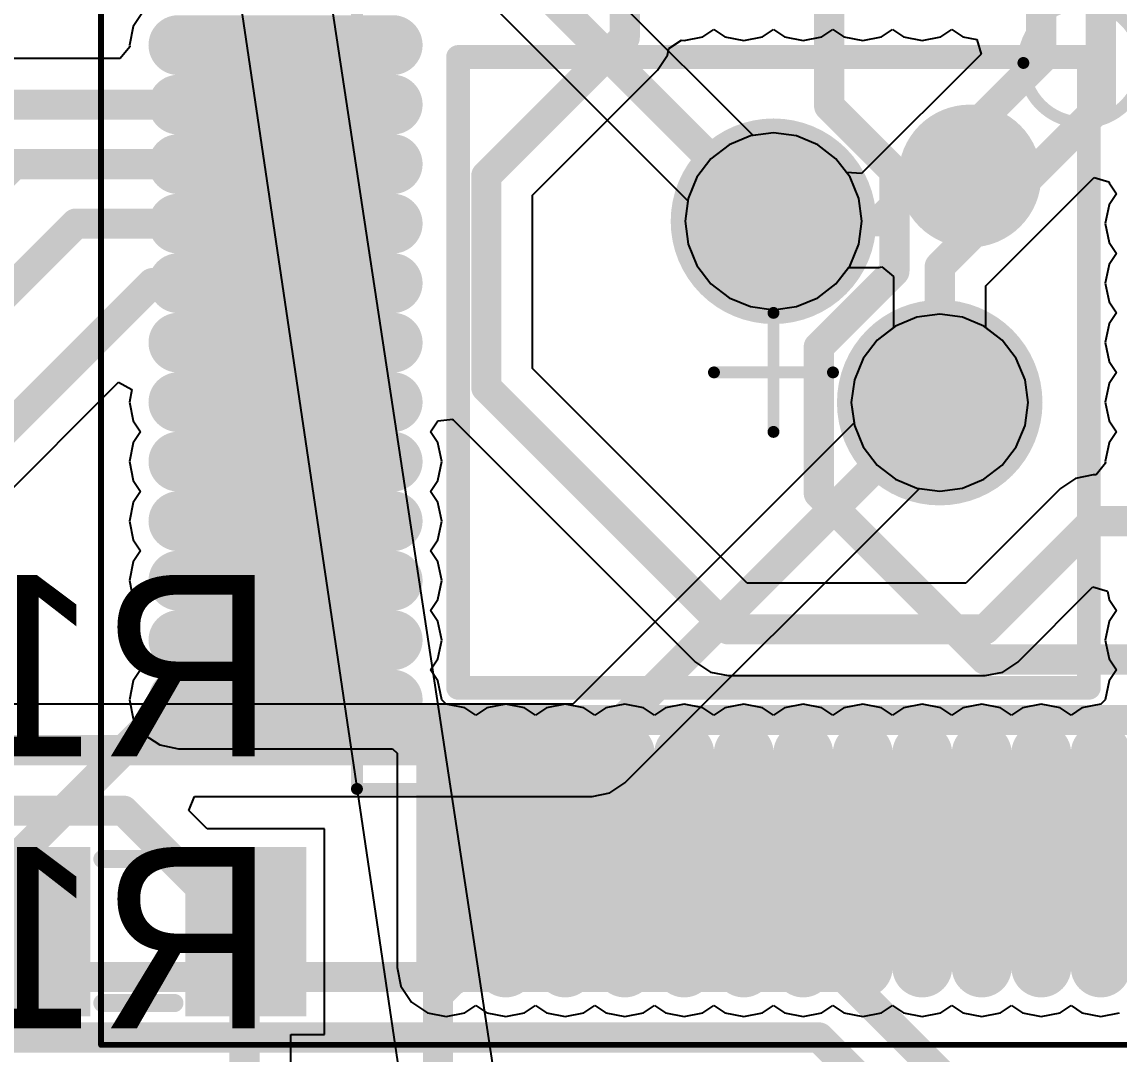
# Model space of a CAD drawing. Header units: millimetres. Extents: x 50.7 to 141.9, y 26.7 to 123.6.
# Drawn here: x 117.51 to 126.73, y 96.25 to 104.93 of the extents above; entities that cross this region are included whole.
import ezdxf

# ---------------------------------------------------------------- set-up
doc = ezdxf.new("R2010")
doc.units = ezdxf.units.MM
for name, color, linetype in [('BottomLayer', 5, 'Continuous'), ('BottomOverlay', 54, 'Continuous'), ('BottomPaste', 16, 'Continuous'), ('BottomSolder', 6, 'Continuous'), ('InternalPlane1', 76, 'Continuous'), ('InternalPlane3', 216, 'Continuous'), ('Mechanical13', 56, 'Continuous'), ('Mechanical15', 56, 'Continuous'), ('MidLayer1', 16, 'Continuous'), ('MidLayer2', 76, 'Continuous'), ('MidLayer3', 90, 'Continuous'), ('MidLayer4', 156, 'Continuous'), ('MultiLayer', 9, 'Continuous'), ('TopLayer', 1, 'Continuous'), ('TopOverlay', 2, 'Continuous'), ('TopPaste', 8, 'Continuous'), ('TopSolder', 216, 'Continuous')]:
    doc.layers.add(name, color=color, linetype=linetype)

msp = doc.modelspace()

# ---------------------------------------------------------------- linework, layer by layer
at = {"layer": 'BottomLayer'}
for p, q in [((123.6539, 103.9714), (121.9407, 105.6847)), ((121.5051, 105.0215), (123.1046, 103.4221)), ((123.825, 103.994), (123.6539, 103.9714)), ((124.0173, 103.9686), (123.825, 103.994)), ((124.1965, 103.8944), (124.0173, 103.9686)), ((124.3503, 103.7763), (124.1965, 103.8944)), ((124.4684, 103.6225), (124.3503, 103.7763)), ((124.5426, 103.4433), (124.4684, 103.6225)), ((124.568, 103.251), (124.5426, 103.4433)), ((123.1046, 103.4221), (123.082, 103.251)), ((123.082, 103.251), (123.1074, 103.0587)), ((124.5426, 103.0587), (124.568, 103.251)), ((123.1074, 103.0587), (123.1816, 102.8795)), ((124.4684, 102.8795), (124.5426, 103.0587)), ((123.1816, 102.8795), (123.2997, 102.7257)), ((124.3503, 102.7257), (124.4684, 102.8795)), ((123.2997, 102.7257), (123.4535, 102.6076)), ((124.1965, 102.6076), (124.3503, 102.7257)), ((123.4535, 102.6076), (123.6327, 102.5334)), ((124.0173, 102.5334), (124.1965, 102.6076)), ((123.6327, 102.5334), (123.825, 102.508)), ((123.825, 102.508), (124.0173, 102.5334)), ((125.0297, 102.4446), (124.8505, 102.3704)), ((125.222, 102.47), (125.0297, 102.4446)), ((125.4143, 102.4446), (125.222, 102.47)), ((125.5935, 102.3704), (125.4143, 102.4446)), ((124.8505, 102.3704), (124.6967, 102.2523)), ((125.7473, 102.2523), (125.5935, 102.3704)), ((124.6967, 102.2523), (124.5786, 102.0985)), ((125.8654, 102.0985), (125.7473, 102.2523)), ((124.5786, 102.0985), (124.5044, 101.9193)), ((125.9396, 101.9193), (125.8654, 102.0985)), ((124.5044, 101.9193), (124.479, 101.727)), ((125.965, 101.727), (125.9396, 101.9193)), ((124.479, 101.727), (124.5016, 101.5559)), ((125.9396, 101.5347), (125.965, 101.727)), ((124.5016, 101.5559), (122.1401, 99.1945)), ((125.8654, 101.3555), (125.9396, 101.5347)), ((125.7473, 101.2017), (125.8654, 101.3555)), ((125.5935, 101.0836), (125.7473, 101.2017)), ((125.4143, 101.0094), (125.5935, 101.0836)), ((122.5757, 98.5313), (125.0509, 101.0066)), ((125.0509, 101.0066), (125.222, 100.984)), ((125.222, 100.984), (125.4143, 101.0094)), ((122.1401, 99.1945), (117.1991, 99.1945)), ((122.4497, 98.4471), (122.5757, 98.5313)), ((118.9112, 98.3002), (118.9598, 98.4175)), ((118.9598, 98.4175), (122.301, 98.4175)), ((122.301, 98.4175), (122.4497, 98.4471)), ((119.0658, 98.1456), (118.9112, 98.3002)), ((120.0514, 98.1456), (119.0658, 98.1456)), ((120.0514, 96.4184), (120.0514, 98.1456)), ((119.7685, 95.8596), (119.7685, 96.4184)), ((119.7685, 96.4184), (120.0514, 96.4184))]:
    msp.add_line(p, q, dxfattribs=at)
at = {"layer": 'BottomLayer', "const_width": 0.254}
for points in [[(121.666, 105.41), (123.825, 103.251)], [(122.301, 98.806), (125.222, 101.727)], [(117.0382, 98.806), (122.301, 98.806)], [(116.8278, 98.298), (118.364, 98.298)], [(118.364, 98.298), (119.38, 97.282)], [(117.2758, 97.282), (117.5766, 97.282)], [(119.38, 94.996), (119.38, 97.282)]]:
    msp.add_lwpolyline(points, dxfattribs=at)
at = {"layer": 'BottomLayer'}
for points, const_width in [([(123.5837, 103.251, 1), (124.0663, 103.251, 1)], 0.4826), ([(123.7615, 103.251, 1), (123.8885, 103.251, 1)], 0.127), ([(124.9807, 101.727, 1), (125.4633, 101.727, 1)], 0.4826), ([(125.1585, 101.727, 1), (125.2855, 101.727, 1)], 0.127), ([(122.2375, 98.806, 1), (122.3645, 98.806, 1)], 0.127), ([(122.2375, 98.806, 1), (122.3645, 98.806, 1)], 0.127), ([(118.3005, 98.298, 1), (118.4275, 98.298, 1)], 0.127), ([(118.3005, 98.298, 1), (118.4275, 98.298, 1)], 0.127), ([(117.5131, 97.282, 1), (117.6401, 97.282, 1)], 0.127), ([(119.3165, 97.282, 1), (119.4435, 97.282, 1)], 0.127), ([(119.3165, 97.282, 1), (119.4435, 97.282, 1)], 0.127)]:
    msp.add_lwpolyline(points, format="xyb", close=True, dxfattribs=dict(at, const_width=const_width))
for points in [[(117.983, 97.8916), (117.1702, 97.8916), (117.983, 96.6724), (117.1702, 96.6724)], [(119.7974, 97.8916), (118.9846, 97.8916), (119.7974, 96.6724), (118.9846, 96.6724)]]:
    msp.add_solid(points, dxfattribs=at)
at = {"layer": 'BottomOverlay', "const_width": 0.1524}
for points in [[(118.1862, 97.8916), (118.791, 97.8916)], [(118.1862, 96.682), (118.791, 96.682)]]:
    msp.add_lwpolyline(points, dxfattribs=at)
at = {"layer": 'BottomOverlay', "const_width": 0.0762}
for points in [[(118.1481, 97.8916, 1), (118.2243, 97.8916, 1)], [(118.7529, 97.8916, 1), (118.8291, 97.8916, 1)], [(118.1481, 96.682, 1), (118.2243, 96.682, 1)], [(118.7529, 96.682, 1), (118.8291, 96.682, 1)]]:
    msp.add_lwpolyline(points, format="xyb", close=True, dxfattribs=at)
at = {"layer": 'BottomPaste'}
for points in [[(117.983, 97.8916), (117.1702, 97.8916), (117.983, 96.6724), (117.1702, 96.6724)], [(119.7974, 97.8916), (118.9846, 97.8916), (119.7974, 96.6724), (118.9846, 96.6724)]]:
    msp.add_solid(points, dxfattribs=at)
at = {"layer": 'BottomSolder', "const_width": 0.5842}
for points in [[(123.5329, 103.251, 1), (124.1171, 103.251, 1)], [(124.9299, 101.727, 1), (125.5141, 101.727, 1)]]:
    msp.add_lwpolyline(points, format="xyb", close=True, dxfattribs=at)
at = {"layer": 'BottomSolder'}
for points in [[(118.0846, 97.9932), (117.0686, 97.9932), (118.0846, 96.5708), (117.0686, 96.5708)], [(119.899, 97.9932), (118.883, 97.9932), (119.899, 96.5708), (118.883, 96.5708)]]:
    msp.add_solid(points, dxfattribs=at)
at = {"layer": 'InternalPlane1', "const_width": 0.8636}
for points in [[(123.3932, 103.251, 1), (124.2568, 103.251, 1)], [(124.7902, 101.727, 1), (125.6538, 101.727, 1)]]:
    msp.add_lwpolyline(points, format="xyb", close=True, dxfattribs=at)
at = {"layer": 'InternalPlane3', "const_width": 0.8636}
for points in [[(123.3932, 103.251, 1), (124.2568, 103.251, 1)], [(124.7902, 101.727, 1), (125.6538, 101.727, 1)]]:
    msp.add_lwpolyline(points, format="xyb", close=True, dxfattribs=at)
at = {"layer": 'Mechanical13', "const_width": 0.1}
for points in [[(120.325, 98.481), (120.325, 105.481)], [(120.325, 98.481), (127.325, 98.481)]]:
    msp.add_lwpolyline(points, dxfattribs=at)
at = {"layer": 'Mechanical13'}
for points, const_width in [([(126.925, 104.581, 1), (125.925, 104.581, 1)], 0.1), ([(125.9, 104.581, 1), (125.95, 104.581, 1)], 0.05), ([(120.3, 98.481, 1), (120.35, 98.481, 1)], 0.05), ([(120.3, 98.481, 1), (120.35, 98.481, 1)], 0.05)]:
    msp.add_lwpolyline(points, format="xyb", close=True, dxfattribs=dict(at, const_width=const_width))
at = {"layer": 'Mechanical15'}
for points, const_width in [([(118.175, 96.331), (118.175, 107.631)], 0.05), ([(123.825, 101.481), (123.825, 102.481)], 0.1), ([(123.325, 101.981), (124.325, 101.981)], 0.1), ([(118.175, 96.331), (129.475, 96.331)], 0.05)]:
    msp.add_lwpolyline(points, dxfattribs=dict(at, const_width=const_width))
for points, const_width in [([(123.8, 102.481, 1), (123.85, 102.481, 1)], 0.05), ([(123.3, 101.981, 1), (123.35, 101.981, 1)], 0.05), ([(124.3, 101.981, 1), (124.35, 101.981, 1)], 0.05), ([(123.8, 101.481, 1), (123.85, 101.481, 1)], 0.05), ([(118.1625, 96.331, 1), (118.1875, 96.331, 1)], 0.025), ([(118.1625, 96.331, 1), (118.1875, 96.331, 1)], 0.025)]:
    msp.add_lwpolyline(points, format="xyb", close=True, dxfattribs=dict(at, const_width=const_width))
at = {"layer": 'MidLayer1'}
for points, const_width in [([(123.5837, 103.251, 1), (124.0663, 103.251, 1)], 0.4826), ([(124.9807, 101.727, 1), (125.4633, 101.727, 1)], 0.4826), ([(124.3529, 96.901, 1), (124.4799, 96.901, 1)], 0.127), ([(124.3529, 96.901, 1), (124.4799, 96.901, 1)], 0.127), ([(124.1425, 96.393, 1), (124.2695, 96.393, 1)], 0.127), ([(124.1425, 96.393, 1), (124.2695, 96.393, 1)], 0.127)]:
    msp.add_lwpolyline(points, format="xyb", close=True, dxfattribs=dict(at, const_width=const_width))
at = {"layer": 'MidLayer1', "const_width": 0.254}
for points in [[(115.4062, 96.901), (124.4164, 96.901)], [(124.4164, 96.901), (129.7104, 91.607)], [(112.5738, 96.393), (124.206, 96.393)], [(124.206, 96.393), (130.048, 90.551)]]:
    msp.add_lwpolyline(points, dxfattribs=at)
at = {"layer": 'MidLayer2', "const_width": 0.254}
for points in [[(124.2932, 104.2197), (124.2932, 107.061)], [(124.2932, 104.2197), (124.841, 103.6718)], [(124.841, 102.8302), (124.841, 103.6718)], [(124.206, 102.1952), (124.841, 102.8302)], [(124.206, 100.965), (124.206, 102.1952)], [(124.206, 100.965), (125.603, 99.568)], [(125.603, 99.568), (133.1358, 99.568)], [(117.1812, 97.6232), (118.618, 99.06)], [(118.618, 99.06), (130.9768, 99.06)], [(121.0056, 96.7486), (122.301, 98.044)], [(122.301, 98.044), (130.556, 98.044)], [(121.0056, 91.6288), (121.0056, 96.7486)]]:
    msp.add_lwpolyline(points, dxfattribs=at)
at = {"layer": 'MidLayer2'}
for points, const_width in [([(124.2297, 104.2197, 1), (124.3567, 104.2197, 1)], 0.127), ([(124.2297, 104.2197, 1), (124.3567, 104.2197, 1)], 0.127), ([(123.5837, 103.251, 1), (124.0663, 103.251, 1)], 0.4826), ([(124.7775, 103.6718, 1), (124.9045, 103.6718, 1)], 0.127), ([(124.7775, 103.6718, 1), (124.9045, 103.6718, 1)], 0.127), ([(124.7775, 102.8302, 1), (124.9045, 102.8302, 1)], 0.127), ([(124.7775, 102.8302, 1), (124.9045, 102.8302, 1)], 0.127), ([(124.1425, 102.1952, 1), (124.2695, 102.1952, 1)], 0.127), ([(124.1425, 102.1952, 1), (124.2695, 102.1952, 1)], 0.127), ([(124.9807, 101.727, 1), (125.4633, 101.727, 1)], 0.4826), ([(124.1425, 100.965, 1), (124.2695, 100.965, 1)], 0.127), ([(124.1425, 100.965, 1), (124.2695, 100.965, 1)], 0.127), ([(125.5395, 99.568, 1), (125.6665, 99.568, 1)], 0.127), ([(125.5395, 99.568, 1), (125.6665, 99.568, 1)], 0.127), ([(118.5545, 99.06, 1), (118.6815, 99.06, 1)], 0.127), ([(118.5545, 99.06, 1), (118.6815, 99.06, 1)], 0.127), ([(122.2375, 98.044, 1), (122.3645, 98.044, 1)], 0.127), ([(122.2375, 98.044, 1), (122.3645, 98.044, 1)], 0.127), ([(120.9421, 96.7486, 1), (121.0691, 96.7486, 1)], 0.127), ([(120.9421, 96.7486, 1), (121.0691, 96.7486, 1)], 0.127)]:
    msp.add_lwpolyline(points, format="xyb", close=True, dxfattribs=dict(at, const_width=const_width))
at = {"layer": 'MidLayer3'}
for p, q in [((118.999, 107.442), (121.3442, 91.6026)), ((122.0908, 92.0468), (119.7491, 107.4704)), ((123.825, 103.994), (123.6327, 103.9686)), ((124.0173, 103.9686), (123.825, 103.994)), ((123.6327, 103.9686), (123.4535, 103.8944)), ((124.1965, 103.8944), (124.0173, 103.9686)), ((123.4535, 103.8944), (123.2997, 103.7763)), ((124.3503, 103.7763), (124.1965, 103.8944)), ((123.2997, 103.7763), (123.1816, 103.6225)), ((124.4684, 103.6225), (124.3503, 103.7763)), ((123.1816, 103.6225), (123.1074, 103.4433)), ((124.5426, 103.4433), (124.4684, 103.6225)), ((123.1074, 103.4433), (123.082, 103.251)), ((124.568, 103.251), (124.5426, 103.4433)), ((123.082, 103.251), (123.1074, 103.0587)), ((124.5426, 103.0587), (124.568, 103.251)), ((123.1074, 103.0587), (123.1816, 102.8795)), ((124.4684, 102.8795), (124.5426, 103.0587)), ((123.1816, 102.8795), (123.2997, 102.7257)), ((124.3503, 102.7257), (124.4684, 102.8795)), ((123.2997, 102.7257), (123.4535, 102.6076)), ((124.1965, 102.6076), (124.3503, 102.7257)), ((123.4535, 102.6076), (123.6327, 102.5334)), ((124.0173, 102.5334), (124.1965, 102.6076)), ((123.6327, 102.5334), (123.825, 102.508)), ((123.825, 102.508), (124.0173, 102.5334)), ((125.0297, 102.4446), (124.8505, 102.3704)), ((125.222, 102.47), (125.0297, 102.4446)), ((125.4143, 102.4446), (125.222, 102.47)), ((125.5935, 102.3704), (125.4143, 102.4446)), ((124.8505, 102.3704), (124.6967, 102.2523)), ((125.7473, 102.2523), (125.5935, 102.3704)), ((124.6967, 102.2523), (124.5786, 102.0985)), ((125.8654, 102.0985), (125.7473, 102.2523)), ((124.5786, 102.0985), (124.5044, 101.9193)), ((125.9396, 101.9193), (125.8654, 102.0985)), ((124.5044, 101.9193), (124.479, 101.727)), ((125.965, 101.727), (125.9396, 101.9193)), ((124.479, 101.727), (124.5044, 101.5347)), ((125.9396, 101.5347), (125.965, 101.727)), ((124.5044, 101.5347), (124.5786, 101.3555)), ((125.8654, 101.3555), (125.9396, 101.5347)), ((124.5786, 101.3555), (124.6967, 101.2017)), ((125.7473, 101.2017), (125.8654, 101.3555)), ((124.6967, 101.2017), (124.8505, 101.0836)), ((125.5935, 101.0836), (125.7473, 101.2017)), ((124.8505, 101.0836), (125.0297, 101.0094)), ((125.4143, 101.0094), (125.5935, 101.0836)), ((125.0297, 101.0094), (125.222, 100.984)), ((125.222, 100.984), (125.4143, 101.0094))]:
    msp.add_line(p, q, dxfattribs=at)
at = {"layer": 'MidLayer3', "const_width": 0.4826}
for points in [[(123.5837, 103.251, 1), (124.0663, 103.251, 1)], [(124.9807, 101.727, 1), (125.4633, 101.727, 1)]]:
    msp.add_lwpolyline(points, format="xyb", close=True, dxfattribs=at)
at = {"layer": 'MidLayer4'}
for p, q in [((123.825, 103.994), (123.6327, 103.9686)), ((124.0173, 103.9686), (123.825, 103.994)), ((123.6327, 103.9686), (123.4535, 103.8944)), ((124.1965, 103.8944), (124.0173, 103.9686)), ((123.4535, 103.8944), (123.2997, 103.7763)), ((124.3503, 103.7763), (124.1965, 103.8944)), ((123.2997, 103.7763), (123.1816, 103.6225)), ((124.4684, 103.6225), (124.3503, 103.7763)), ((123.1816, 103.6225), (123.1074, 103.4433)), ((124.5426, 103.4433), (124.4684, 103.6225)), ((123.1074, 103.4433), (123.082, 103.251)), ((124.568, 103.251), (124.5426, 103.4433)), ((123.082, 103.251), (123.1074, 103.0587)), ((124.5426, 103.0587), (124.568, 103.251)), ((123.1074, 103.0587), (123.1816, 102.8795)), ((124.4684, 102.8795), (124.5426, 103.0587)), ((123.1816, 102.8795), (123.2997, 102.7257)), ((124.3503, 102.7257), (124.4684, 102.8795)), ((123.2997, 102.7257), (123.4535, 102.6076)), ((124.1965, 102.6076), (124.3503, 102.7257)), ((123.4535, 102.6076), (123.6327, 102.5334)), ((124.0173, 102.5334), (124.1965, 102.6076)), ((123.6327, 102.5334), (123.825, 102.508)), ((123.825, 102.508), (124.0173, 102.5334)), ((125.0297, 102.4446), (124.8505, 102.3704)), ((125.222, 102.47), (125.0297, 102.4446)), ((125.4143, 102.4446), (125.222, 102.47)), ((125.5935, 102.3704), (125.4143, 102.4446)), ((124.8505, 102.3704), (124.6967, 102.2523)), ((125.7473, 102.2523), (125.5935, 102.3704)), ((124.6967, 102.2523), (124.5786, 102.0985)), ((125.8654, 102.0985), (125.7473, 102.2523)), ((124.5786, 102.0985), (124.5044, 101.9193)), ((125.9396, 101.9193), (125.8654, 102.0985)), ((124.5044, 101.9193), (124.479, 101.727)), ((125.965, 101.727), (125.9396, 101.9193)), ((124.479, 101.727), (124.5044, 101.5347)), ((125.9396, 101.5347), (125.965, 101.727)), ((124.5044, 101.5347), (124.5786, 101.3555)), ((125.8654, 101.3555), (125.9396, 101.5347)), ((124.5786, 101.3555), (124.6967, 101.2017)), ((125.7473, 101.2017), (125.8654, 101.3555)), ((124.6967, 101.2017), (124.8505, 101.0836)), ((125.5935, 101.0836), (125.7473, 101.2017)), ((124.8505, 101.0836), (125.0297, 101.0094)), ((125.4143, 101.0094), (125.5935, 101.0836)), ((125.0297, 101.0094), (125.222, 100.984)), ((125.222, 100.984), (125.4143, 101.0094))]:
    msp.add_line(p, q, dxfattribs=at)
at = {"layer": 'MidLayer4', "const_width": 0.4826}
for points in [[(123.5837, 103.251, 1), (124.0663, 103.251, 1)], [(124.9807, 101.727, 1), (125.4633, 101.727, 1)]]:
    msp.add_lwpolyline(points, format="xyb", close=True, dxfattribs=at)
at = {"layer": 'MultiLayer', "const_width": 0.4826}
for points in [[(123.5837, 103.251, 1), (124.0663, 103.251, 1)], [(124.9807, 101.727, 1), (125.4633, 101.727, 1)]]:
    msp.add_lwpolyline(points, format="xyb", close=True, dxfattribs=at)
at = {"layer": 'TopLayer'}
for p, q in [((118.5337, 105.0223), (118.4444, 104.8886)), ((118.4444, 104.8886), (118.4131, 104.731)), ((123.2326, 104.8004), (123.325, 104.8622)), ((123.325, 104.8622), (123.4174, 104.8004)), ((123.7326, 104.8004), (123.825, 104.8622)), ((123.825, 104.8622), (123.9174, 104.8004)), ((124.2326, 104.8004), (124.325, 104.8622)), ((124.325, 104.8622), (124.4174, 104.8004)), ((124.7326, 104.8004), (124.825, 104.8622)), ((124.825, 104.8622), (124.9174, 104.8004)), ((125.2326, 104.8004), (125.325, 104.8622)), ((125.325, 104.8622), (125.4174, 104.8004)), ((118.4131, 104.731), (118.4157, 104.7176)), ((122.9452, 104.7033), (123.0508, 104.7739)), ((123.0508, 104.7739), (123.075, 104.7691)), ((123.075, 104.7691), (123.2326, 104.8004)), ((123.4174, 104.8004), (123.575, 104.7691)), ((123.575, 104.7691), (123.7326, 104.8004)), ((123.9174, 104.8004), (124.075, 104.7691)), ((124.075, 104.7691), (124.2326, 104.8004)), ((124.4174, 104.8004), (124.575, 104.7691)), ((124.575, 104.7691), (124.7326, 104.8004)), ((124.9174, 104.8004), (125.075, 104.7691)), ((125.075, 104.7691), (125.2326, 104.8004)), ((125.4174, 104.8004), (125.5327, 104.7775)), ((125.5327, 104.7775), (125.5696, 104.656)), ((118.4157, 104.7176), (118.3352, 104.6195)), ((122.8497, 104.5203), (122.9339, 104.6463)), ((122.9339, 104.6463), (122.9452, 104.7033)), ((125.5696, 104.656), (124.5659, 103.6523)), ((118.3352, 104.6195), (116.7293, 104.6195)), ((121.8005, 103.4711), (122.8497, 104.5203)), ((123.825, 103.994), (123.6327, 103.9686)), ((124.0173, 103.9686), (123.825, 103.994)), ((123.6327, 103.9686), (123.4535, 103.8944)), ((124.1965, 103.8944), (124.0173, 103.9686)), ((123.4535, 103.8944), (123.2997, 103.7763)), ((124.3503, 103.7763), (124.1965, 103.8944)), ((123.2997, 103.7763), (123.1816, 103.6225)), ((124.4392, 103.6606), (124.3503, 103.7763)), ((123.1816, 103.6225), (123.1074, 103.4433)), ((124.5659, 103.6523), (124.4392, 103.6606)), ((125.6105, 102.7091), (126.521, 103.6197)), ((126.521, 103.6197), (126.6426, 103.5828)), ((126.6426, 103.5828), (126.6444, 103.5734)), ((126.6444, 103.5734), (126.7062, 103.481)), ((121.8005, 102.0149), (121.8005, 103.4711)), ((123.1074, 103.4433), (123.082, 103.251)), ((126.7062, 103.481), (126.6444, 103.3886)), ((126.6444, 103.3886), (126.6131, 103.231)), ((123.082, 103.251), (123.1074, 103.0587)), ((126.6131, 103.231), (126.6444, 103.0734)), ((126.6444, 103.0734), (126.7062, 102.981)), ((123.1074, 103.0587), (123.1816, 102.8795)), ((126.7062, 102.981), (126.6444, 102.8886)), ((126.6444, 102.8886), (126.6131, 102.731)), ((123.1816, 102.8795), (123.2997, 102.7257)), ((124.3503, 102.7257), (124.4554, 102.8625)), ((124.4554, 102.8625), (124.714, 102.8625)), ((124.714, 102.8625), (124.7354, 102.8668)), ((124.7354, 102.8668), (124.8335, 102.7862)), ((123.2997, 102.7257), (123.4535, 102.6076)), ((124.1965, 102.6076), (124.3503, 102.7257)), ((124.8335, 102.7862), (124.8335, 102.3574)), ((125.6105, 102.3574), (125.6105, 102.7091)), ((126.6131, 102.731), (126.6444, 102.5734)), ((123.4535, 102.6076), (123.6327, 102.5334)), ((124.0173, 102.5334), (124.1965, 102.6076)), ((123.6327, 102.5334), (123.825, 102.508)), ((123.825, 102.508), (124.0173, 102.5334)), ((126.6444, 102.5734), (126.7062, 102.481)), ((126.7062, 102.481), (126.6444, 102.3886)), ((124.8335, 102.3574), (124.6967, 102.2523)), ((125.7473, 102.2523), (125.6105, 102.3574)), ((126.6444, 102.3886), (126.6131, 102.231)), ((124.6967, 102.2523), (124.5786, 102.0985)), ((125.8654, 102.0985), (125.7473, 102.2523)), ((126.6131, 102.231), (126.6444, 102.0734)), ((124.5786, 102.0985), (124.5044, 101.9193)), ((125.9396, 101.9193), (125.8654, 102.0985)), ((126.6444, 102.0734), (126.7062, 101.981)), ((123.6049, 100.2105), (121.8005, 102.0149)), ((126.7062, 101.981), (126.6444, 101.8886)), ((116.4797, 100.0553), (118.3224, 101.898)), ((118.3224, 101.898), (118.4344, 101.8382)), ((124.5044, 101.9193), (124.479, 101.727)), ((125.965, 101.727), (125.9396, 101.9193)), ((126.6444, 101.8886), (126.6131, 101.731)), ((118.4344, 101.8382), (118.4131, 101.731)), ((118.4131, 101.731), (118.4444, 101.5734)), ((124.479, 101.727), (124.5044, 101.5347)), ((125.9396, 101.5347), (125.965, 101.727)), ((126.6131, 101.731), (126.6444, 101.5734)), ((118.4444, 101.5734), (118.5062, 101.481)), ((120.9438, 101.481), (121.0056, 101.5734)), ((121.0056, 101.5734), (121.131, 101.5887)), ((121.0056, 101.5734), (121.0056, 101.5734)), ((121.0056, 101.5734), (121.0056, 101.5734)), ((121.0056, 101.5734), (121.0056, 101.5734)), ((121.0056, 101.5734), (121.0056, 101.5734)), ((121.131, 101.5887), (121.1373, 101.5793)), ((121.1373, 101.5793), (123.1693, 99.5473)), ((124.5044, 101.5347), (124.5786, 101.3555)), ((125.8654, 101.3555), (125.9396, 101.5347)), ((126.6444, 101.5734), (126.7062, 101.481)), ((118.5062, 101.481), (118.4444, 101.3886)), ((121.0056, 101.3886), (120.9438, 101.481)), ((126.7062, 101.481), (126.6444, 101.3886)), ((118.4444, 101.3886), (118.4131, 101.231)), ((121.0369, 101.231), (121.0056, 101.3886)), ((124.5786, 101.3555), (124.6967, 101.2017)), ((125.7473, 101.2017), (125.8654, 101.3555)), ((126.6444, 101.3886), (126.6131, 101.231)), ((118.4131, 101.231), (118.4444, 101.0734)), ((121.0056, 101.0734), (121.0369, 101.231)), ((126.6131, 101.231), (126.6157, 101.2176)), ((124.6967, 101.2017), (124.8505, 101.0836)), ((125.5935, 101.0836), (125.7473, 101.2017)), ((126.6157, 101.2176), (126.5352, 101.1195)), ((118.4444, 101.0734), (118.5062, 100.981)), ((120.9438, 100.981), (121.0056, 101.0734)), ((124.8505, 101.0836), (125.0297, 101.0094)), ((125.4143, 101.0094), (125.5935, 101.0836)), ((126.3633, 101.0899), (126.2373, 101.0057)), ((126.512, 101.1195), (126.3633, 101.0899)), ((126.5352, 101.1195), (126.512, 101.1195)), ((118.5062, 100.981), (118.4444, 100.8886)), ((121.0056, 100.8886), (120.9438, 100.981)), ((125.0297, 101.0094), (125.222, 100.984)), ((125.222, 100.984), (125.4143, 101.0094)), ((126.2373, 101.0057), (125.4421, 100.2105)), ((118.4444, 100.8886), (118.4131, 100.731)), ((121.0369, 100.731), (121.0056, 100.8886)), ((118.4131, 100.731), (118.4444, 100.5734)), ((121.0056, 100.5734), (121.0369, 100.731)), ((118.4444, 100.5734), (118.5062, 100.481)), ((120.9438, 100.481), (121.0056, 100.5734)), ((118.5062, 100.481), (118.4444, 100.3886)), ((121.0056, 100.3886), (120.9438, 100.481)), ((118.4444, 100.3886), (118.4131, 100.231)), ((121.0369, 100.231), (121.0056, 100.3886)), ((118.4131, 100.231), (118.4444, 100.0734)), ((121.0056, 100.0734), (121.0369, 100.231)), ((125.4421, 100.2105), (123.6049, 100.2105)), ((125.8777, 99.5473), (126.5093, 100.1789)), ((126.5093, 100.1789), (126.6308, 100.142)), ((126.6308, 100.142), (126.6444, 100.0734)), ((118.4444, 100.0734), (118.5062, 99.981)), ((120.9438, 99.981), (121.0056, 100.0734)), ((126.6444, 100.0734), (126.7062, 99.981)), ((118.5062, 99.981), (118.4444, 99.8886)), ((121.0056, 99.8886), (120.9438, 99.981)), ((126.7062, 99.981), (126.6444, 99.8886)), ((118.4444, 99.8886), (118.4131, 99.731)), ((121.0369, 99.731), (121.0056, 99.8886)), ((126.6444, 99.8886), (126.6131, 99.731)), ((118.4131, 99.731), (118.4444, 99.5734)), ((121.0056, 99.5734), (121.0369, 99.731)), ((126.6131, 99.731), (126.6444, 99.5734)), ((118.4444, 99.5734), (118.5062, 99.481)), ((120.9438, 99.481), (121.0056, 99.5734)), ((126.6444, 99.5734), (126.7062, 99.481)), ((118.5062, 99.481), (118.4444, 99.3886)), ((121.0056, 99.3886), (120.9438, 99.481)), ((123.1693, 99.5473), (123.2953, 99.4631)), ((125.7517, 99.4631), (125.8777, 99.5473)), ((126.7062, 99.481), (126.6444, 99.3886)), ((118.4444, 99.3886), (118.4131, 99.231)), ((121.0369, 99.231), (121.0056, 99.3886)), ((123.2953, 99.4631), (123.444, 99.4335)), ((123.444, 99.4335), (125.603, 99.4335)), ((125.603, 99.4335), (125.7517, 99.4631)), ((126.6444, 99.3886), (126.6131, 99.231)), ((118.4131, 99.231), (118.4444, 99.0734)), ((121.075, 99.1929), (121.0369, 99.231)), ((126.6131, 99.231), (126.575, 99.1929)), ((121.2326, 99.1616), (121.075, 99.1929)), ((121.325, 99.0998), (121.2326, 99.1616)), ((121.4174, 99.1616), (121.325, 99.0998)), ((121.575, 99.1929), (121.4174, 99.1616)), ((121.7326, 99.1616), (121.575, 99.1929)), ((121.825, 99.0998), (121.7326, 99.1616)), ((121.9174, 99.1616), (121.825, 99.0998)), ((122.075, 99.1929), (121.9174, 99.1616)), ((122.2326, 99.1616), (122.075, 99.1929)), ((122.325, 99.0998), (122.2326, 99.1616)), ((122.4174, 99.1616), (122.325, 99.0998)), ((122.575, 99.1929), (122.4174, 99.1616)), ((122.7326, 99.1616), (122.575, 99.1929)), ((122.825, 99.0998), (122.7326, 99.1616)), ((122.9174, 99.1616), (122.825, 99.0998)), ((123.075, 99.1929), (122.9174, 99.1616)), ((123.2326, 99.1616), (123.075, 99.1929)), ((123.325, 99.0998), (123.2326, 99.1616)), ((123.4174, 99.1616), (123.325, 99.0998)), ((123.575, 99.1929), (123.4174, 99.1616)), ((123.7326, 99.1616), (123.575, 99.1929)), ((123.825, 99.0998), (123.7326, 99.1616)), ((123.9174, 99.1616), (123.825, 99.0998)), ((124.075, 99.1929), (123.9174, 99.1616)), ((124.2326, 99.1616), (124.075, 99.1929)), ((124.325, 99.0998), (124.2326, 99.1616)), ((124.4174, 99.1616), (124.325, 99.0998)), ((124.575, 99.1929), (124.4174, 99.1616)), ((124.7326, 99.1616), (124.575, 99.1929)), ((124.825, 99.0998), (124.7326, 99.1616)), ((124.9174, 99.1616), (124.825, 99.0998)), ((125.075, 99.1929), (124.9174, 99.1616)), ((125.2326, 99.1616), (125.075, 99.1929)), ((125.325, 99.0998), (125.2326, 99.1616)), ((125.4174, 99.1616), (125.325, 99.0998)), ((125.575, 99.1929), (125.4174, 99.1616)), ((125.7326, 99.1616), (125.575, 99.1929)), ((125.825, 99.0998), (125.7326, 99.1616)), ((125.9174, 99.1616), (125.825, 99.0998)), ((126.075, 99.1929), (125.9174, 99.1616)), ((126.2326, 99.1616), (126.075, 99.1929)), ((126.325, 99.0998), (126.2326, 99.1616)), ((126.4174, 99.1616), (126.325, 99.0998)), ((126.575, 99.1929), (126.4174, 99.1616)), ((118.4444, 99.0734), (118.5337, 98.9397)), ((118.5337, 98.9397), (118.6674, 98.8504)), ((118.6674, 98.8504), (118.825, 98.8191)), ((118.825, 98.8191), (120.625, 98.8191)), ((120.625, 98.8191), (120.6631, 98.781)), ((120.6631, 98.781), (120.6631, 96.981)), ((120.6631, 96.981), (120.6944, 96.8234)), ((120.6944, 96.8234), (120.7837, 96.6897)), ((120.7837, 96.6897), (120.9174, 96.6004)), ((121.2326, 96.6004), (121.325, 96.6622)), ((121.325, 96.6622), (121.4174, 96.6004)), ((121.7326, 96.6004), (121.825, 96.6622)), ((121.825, 96.6622), (121.9174, 96.6004)), ((122.2326, 96.6004), (122.325, 96.6622)), ((122.325, 96.6622), (122.4174, 96.6004)), ((122.7326, 96.6004), (122.825, 96.6622)), ((122.825, 96.6622), (122.9174, 96.6004)), ((123.2326, 96.6004), (123.325, 96.6622)), ((123.325, 96.6622), (123.4174, 96.6004)), ((123.7326, 96.6004), (123.825, 96.6622)), ((123.825, 96.6622), (123.9174, 96.6004)), ((124.2326, 96.6004), (124.325, 96.6622)), ((124.325, 96.6622), (124.4174, 96.6004)), ((124.7326, 96.6004), (124.825, 96.6622)), ((124.825, 96.6622), (124.9174, 96.6004)), ((125.2326, 96.6004), (125.325, 96.6622)), ((125.325, 96.6622), (125.4174, 96.6004)), ((125.7326, 96.6004), (125.825, 96.6622)), ((125.825, 96.6622), (125.9174, 96.6004)), ((126.2326, 96.6004), (126.325, 96.6622)), ((126.325, 96.6622), (126.4174, 96.6004)), ((120.9174, 96.6004), (121.075, 96.5691)), ((121.075, 96.5691), (121.2326, 96.6004)), ((121.4174, 96.6004), (121.575, 96.5691)), ((121.575, 96.5691), (121.7326, 96.6004)), ((121.9174, 96.6004), (122.075, 96.5691)), ((122.075, 96.5691), (122.2326, 96.6004)), ((122.4174, 96.6004), (122.575, 96.5691)), ((122.575, 96.5691), (122.7326, 96.6004)), ((122.9174, 96.6004), (123.075, 96.5691)), ((123.075, 96.5691), (123.2326, 96.6004)), ((123.4174, 96.6004), (123.575, 96.5691)), ((123.575, 96.5691), (123.7326, 96.6004)), ((123.9174, 96.6004), (124.075, 96.5691)), ((124.075, 96.5691), (124.2326, 96.6004)), ((124.4174, 96.6004), (124.575, 96.5691)), ((124.575, 96.5691), (124.7326, 96.6004)), ((124.9174, 96.6004), (125.075, 96.5691)), ((125.075, 96.5691), (125.2326, 96.6004)), ((125.4174, 96.6004), (125.575, 96.5691)), ((125.575, 96.5691), (125.7326, 96.6004)), ((125.9174, 96.6004), (126.075, 96.5691)), ((126.075, 96.5691), (126.2326, 96.6004)), ((126.4174, 96.6004), (126.575, 96.5691)), ((126.575, 96.5691), (126.7326, 96.6004))]:
    msp.add_line(p, q, dxfattribs=at)
for points, const_width in [([(122.575, 104.795), (122.575, 106.081)], 0.254), ([(126.075, 104.612), (126.075, 106.081)], 0.254), ([(126.575, 104.223), (126.575, 106.081)], 0.254), ([(121.412, 103.632), (122.575, 104.795)], 0.254), ([(120.625, 104.731), (118.825, 104.731)], 0.3), ([(124.714, 103.251), (126.075, 104.612)], 0.254), ([(116.114, 104.231), (119.725, 104.231)], 0.254), ([(120.625, 104.231), (118.825, 104.231)], 0.3), ([(125.222, 102.87), (126.575, 104.223)], 0.254), ([(116.84, 103.124), (117.447, 103.731)], 0.254), ([(117.447, 103.731), (119.725, 103.731)], 0.254), ([(120.625, 103.731), (118.825, 103.731)], 0.3), ([(121.412, 101.854), (121.412, 103.632)], 0.254), ([(116.459, 101.727), (117.963, 103.231)], 0.254), ([(117.963, 103.231), (119.725, 103.231)], 0.254), ([(120.625, 103.231), (118.825, 103.231)], 0.3), ([(123.825, 103.251), (124.714, 103.251)], 0.254), ([(125.222, 101.727), (125.222, 102.87)], 0.254), ([(116.205, 100.33), (118.606, 102.731)], 0.254), ([(118.606, 102.731), (119.725, 102.731)], 0.254), ([(120.625, 102.731), (118.825, 102.731)], 0.3), ([(120.625, 102.231), (118.825, 102.231)], 0.3), ([(121.412, 101.854), (123.444, 99.822)], 0.254), ([(120.625, 101.731), (118.825, 101.731)], 0.3), ([(120.625, 101.231), (118.825, 101.231)], 0.3), ([(120.625, 100.731), (118.825, 100.731)], 0.3), ([(125.603, 99.822), (126.512, 100.731)], 0.254), ([(126.512, 100.731), (127.925, 100.731)], 0.254), ([(120.625, 100.231), (118.825, 100.231)], 0.3), ([(123.444, 99.822), (125.603, 99.822)], 0.254), ([(120.625, 99.731), (118.825, 99.731)], 0.3), ([(120.625, 99.231), (118.825, 99.231)], 0.3), ([(121.075, 98.781), (121.075, 96.981)], 0.3), ([(121.575, 98.781), (121.575, 96.981)], 0.3), ([(122.075, 98.781), (122.075, 96.981)], 0.3), ([(122.575, 98.781), (122.575, 96.981)], 0.3), ([(123.075, 98.781), (123.075, 96.981)], 0.3), ([(123.575, 98.781), (123.575, 96.981)], 0.3), ([(124.075, 98.781), (124.075, 96.981)], 0.3), ([(124.575, 98.781), (124.575, 96.981)], 0.3), ([(125.075, 98.781), (125.075, 96.981)], 0.3), ([(125.575, 98.781), (125.575, 96.981)], 0.3), ([(126.075, 98.781), (126.075, 96.981)], 0.3), ([(126.575, 98.781), (126.575, 96.981)], 0.3)]:
    msp.add_lwpolyline(points, dxfattribs=dict(at, const_width=const_width))
for points, const_width in [([(122.5115, 104.795, 1), (122.6385, 104.795, 1)], 0.127), ([(122.5115, 104.795, 1), (122.6385, 104.795, 1)], 0.127), ([(118.75, 104.731, 1), (118.9, 104.731, 1)], 0.15), ([(120.55, 104.731, 1), (120.7, 104.731, 1)], 0.15), ([(126.0115, 104.612, 1), (126.1385, 104.612, 1)], 0.127), ([(126.0115, 104.612, 1), (126.1385, 104.612, 1)], 0.127), ([(118.75, 104.231, 1), (118.9, 104.231, 1)], 0.15), ([(119.6615, 104.231, 1), (119.7885, 104.231, 1)], 0.127), ([(120.55, 104.231, 1), (120.7, 104.231, 1)], 0.15), ([(126.5115, 104.223, 1), (126.6385, 104.223, 1)], 0.127), ([(126.5115, 104.223, 1), (126.6385, 104.223, 1)], 0.127), ([(117.3835, 103.731, 1), (117.5105, 103.731, 1)], 0.127), ([(117.3835, 103.731, 1), (117.5105, 103.731, 1)], 0.127), ([(118.75, 103.731, 1), (118.9, 103.731, 1)], 0.15), ([(119.6615, 103.731, 1), (119.7885, 103.731, 1)], 0.127), ([(120.55, 103.731, 1), (120.7, 103.731, 1)], 0.15), ([(121.3485, 103.632, 1), (121.4755, 103.632, 1)], 0.127), ([(121.3485, 103.632, 1), (121.4755, 103.632, 1)], 0.127), ([(123.5837, 103.251, 1), (124.0663, 103.251, 1)], 0.4826), ([(117.8995, 103.231, 1), (118.0265, 103.231, 1)], 0.127), ([(117.8995, 103.231, 1), (118.0265, 103.231, 1)], 0.127), ([(118.75, 103.231, 1), (118.9, 103.231, 1)], 0.15), ([(119.6615, 103.231, 1), (119.7885, 103.231, 1)], 0.127), ([(120.55, 103.231, 1), (120.7, 103.231, 1)], 0.15), ([(123.7615, 103.251, 1), (123.8885, 103.251, 1)], 0.127), ([(124.6505, 103.251, 1), (124.7775, 103.251, 1)], 0.127), ([(124.6505, 103.251, 1), (124.7775, 103.251, 1)], 0.127), ([(125.1585, 102.87, 1), (125.2855, 102.87, 1)], 0.127), ([(125.1585, 102.87, 1), (125.2855, 102.87, 1)], 0.127), ([(118.5425, 102.731, 1), (118.6695, 102.731, 1)], 0.127), ([(118.5425, 102.731, 1), (118.6695, 102.731, 1)], 0.127), ([(118.75, 102.731, 1), (118.9, 102.731, 1)], 0.15), ([(119.6615, 102.731, 1), (119.7885, 102.731, 1)], 0.127), ([(120.55, 102.731, 1), (120.7, 102.731, 1)], 0.15), ([(118.75, 102.231, 1), (118.9, 102.231, 1)], 0.15), ([(120.55, 102.231, 1), (120.7, 102.231, 1)], 0.15), ([(124.9807, 101.727, 1), (125.4633, 101.727, 1)], 0.4826), ([(121.3485, 101.854, 1), (121.4755, 101.854, 1)], 0.127), ([(121.3485, 101.854, 1), (121.4755, 101.854, 1)], 0.127), ([(118.75, 101.731, 1), (118.9, 101.731, 1)], 0.15), ([(120.55, 101.731, 1), (120.7, 101.731, 1)], 0.15), ([(125.1585, 101.727, 1), (125.2855, 101.727, 1)], 0.127), ([(118.75, 101.231, 1), (118.9, 101.231, 1)], 0.15), ([(120.55, 101.231, 1), (120.7, 101.231, 1)], 0.15), ([(118.75, 100.731, 1), (118.9, 100.731, 1)], 0.15), ([(120.55, 100.731, 1), (120.7, 100.731, 1)], 0.15), ([(126.4485, 100.731, 1), (126.5755, 100.731, 1)], 0.127), ([(126.4485, 100.731, 1), (126.5755, 100.731, 1)], 0.127), ([(118.75, 100.231, 1), (118.9, 100.231, 1)], 0.15), ([(120.55, 100.231, 1), (120.7, 100.231, 1)], 0.15), ([(123.3805, 99.822, 1), (123.5075, 99.822, 1)], 0.127), ([(123.3805, 99.822, 1), (123.5075, 99.822, 1)], 0.127), ([(125.5395, 99.822, 1), (125.6665, 99.822, 1)], 0.127), ([(125.5395, 99.822, 1), (125.6665, 99.822, 1)], 0.127), ([(118.75, 99.731, 1), (118.9, 99.731, 1)], 0.15), ([(120.55, 99.731, 1), (120.7, 99.731, 1)], 0.15), ([(118.75, 99.231, 1), (118.9, 99.231, 1)], 0.15), ([(120.55, 99.231, 1), (120.7, 99.231, 1)], 0.15), ([(121, 98.781, 1), (121.15, 98.781, 1)], 0.15), ([(121.5, 98.781, 1), (121.65, 98.781, 1)], 0.15), ([(122, 98.781, 1), (122.15, 98.781, 1)], 0.15), ([(122.5, 98.781, 1), (122.65, 98.781, 1)], 0.15), ([(123, 98.781, 1), (123.15, 98.781, 1)], 0.15), ([(123.5, 98.781, 1), (123.65, 98.781, 1)], 0.15), ([(124, 98.781, 1), (124.15, 98.781, 1)], 0.15), ([(124.5, 98.781, 1), (124.65, 98.781, 1)], 0.15), ([(125, 98.781, 1), (125.15, 98.781, 1)], 0.15), ([(125.5, 98.781, 1), (125.65, 98.781, 1)], 0.15), ([(126, 98.781, 1), (126.15, 98.781, 1)], 0.15), ([(126.5, 98.781, 1), (126.65, 98.781, 1)], 0.15), ([(121, 96.981, 1), (121.15, 96.981, 1)], 0.15), ([(121.5, 96.981, 1), (121.65, 96.981, 1)], 0.15), ([(122, 96.981, 1), (122.15, 96.981, 1)], 0.15), ([(122.5, 96.981, 1), (122.65, 96.981, 1)], 0.15), ([(123, 96.981, 1), (123.15, 96.981, 1)], 0.15), ([(123.5, 96.981, 1), (123.65, 96.981, 1)], 0.15), ([(124, 96.981, 1), (124.15, 96.981, 1)], 0.15), ([(124.5, 96.981, 1), (124.65, 96.981, 1)], 0.15), ([(125, 96.981, 1), (125.15, 96.981, 1)], 0.15), ([(125.5, 96.981, 1), (125.65, 96.981, 1)], 0.15), ([(126, 96.981, 1), (126.15, 96.981, 1)], 0.15), ([(126.5, 96.981, 1), (126.65, 96.981, 1)], 0.15)]:
    msp.add_lwpolyline(points, format="xyb", close=True, dxfattribs=dict(at, const_width=const_width))
at = {"layer": 'TopOverlay', "const_width": 0.2}
for points in [[(121.175, 104.631), (126.475, 104.631)], [(121.175, 99.331), (121.175, 104.631)], [(126.475, 99.331), (126.475, 104.631)], [(121.175, 99.331), (126.475, 99.331)]]:
    msp.add_lwpolyline(points, dxfattribs=at)
at = {"layer": 'TopOverlay'}
for points, const_width in [([(121.125, 104.631, 1), (121.225, 104.631, 1)], 0.1), ([(121.125, 104.631, 1), (121.225, 104.631, 1)], 0.1), ([(126.425, 104.631, 1), (126.525, 104.631, 1)], 0.1), ([(126.425, 104.631, 1), (126.525, 104.631, 1)], 0.1), ([(125.775, 103.631, 1), (125.175, 103.631, 1)], 0.6), ([(125.025, 103.631, 1), (125.325, 103.631, 1)], 0.3), ([(125.625, 103.631, 1), (125.925, 103.631, 1)], 0.3), ([(121.125, 99.331, 1), (121.225, 99.331, 1)], 0.1), ([(121.125, 99.331, 1), (121.225, 99.331, 1)], 0.1), ([(126.425, 99.331, 1), (126.525, 99.331, 1)], 0.1), ([(126.425, 99.331, 1), (126.525, 99.331, 1)], 0.1)]:
    msp.add_lwpolyline(points, format="xyb", close=True, dxfattribs=dict(at, const_width=const_width))
at = {"layer": 'TopPaste', "const_width": 0.3}
for points in [[(120.625, 104.731), (118.825, 104.731)], [(120.625, 104.231), (118.825, 104.231)], [(120.625, 103.731), (118.825, 103.731)], [(120.625, 103.231), (118.825, 103.231)], [(120.625, 102.731), (118.825, 102.731)], [(120.625, 102.231), (118.825, 102.231)], [(120.625, 101.731), (118.825, 101.731)], [(120.625, 101.231), (118.825, 101.231)], [(120.625, 100.731), (118.825, 100.731)], [(120.625, 100.231), (118.825, 100.231)], [(120.625, 99.731), (118.825, 99.731)], [(120.625, 99.231), (118.825, 99.231)], [(121.075, 98.781), (121.075, 96.981)], [(121.575, 98.781), (121.575, 96.981)], [(122.075, 98.781), (122.075, 96.981)], [(122.575, 98.781), (122.575, 96.981)], [(123.075, 98.781), (123.075, 96.981)], [(123.575, 98.781), (123.575, 96.981)], [(124.075, 98.781), (124.075, 96.981)], [(124.575, 98.781), (124.575, 96.981)], [(125.075, 98.781), (125.075, 96.981)], [(125.575, 98.781), (125.575, 96.981)], [(126.075, 98.781), (126.075, 96.981)], [(126.575, 98.781), (126.575, 96.981)]]:
    msp.add_lwpolyline(points, dxfattribs=at)
at = {"layer": 'TopPaste', "const_width": 0.15}
for points in [[(118.75, 104.731, 1), (118.9, 104.731, 1)], [(120.55, 104.731, 1), (120.7, 104.731, 1)], [(118.75, 104.231, 1), (118.9, 104.231, 1)], [(120.55, 104.231, 1), (120.7, 104.231, 1)], [(118.75, 103.731, 1), (118.9, 103.731, 1)], [(120.55, 103.731, 1), (120.7, 103.731, 1)], [(118.75, 103.231, 1), (118.9, 103.231, 1)], [(120.55, 103.231, 1), (120.7, 103.231, 1)], [(118.75, 102.731, 1), (118.9, 102.731, 1)], [(120.55, 102.731, 1), (120.7, 102.731, 1)], [(118.75, 102.231, 1), (118.9, 102.231, 1)], [(120.55, 102.231, 1), (120.7, 102.231, 1)], [(118.75, 101.731, 1), (118.9, 101.731, 1)], [(120.55, 101.731, 1), (120.7, 101.731, 1)], [(118.75, 101.231, 1), (118.9, 101.231, 1)], [(120.55, 101.231, 1), (120.7, 101.231, 1)], [(118.75, 100.731, 1), (118.9, 100.731, 1)], [(120.55, 100.731, 1), (120.7, 100.731, 1)], [(118.75, 100.231, 1), (118.9, 100.231, 1)], [(120.55, 100.231, 1), (120.7, 100.231, 1)], [(118.75, 99.731, 1), (118.9, 99.731, 1)], [(120.55, 99.731, 1), (120.7, 99.731, 1)], [(118.75, 99.231, 1), (118.9, 99.231, 1)], [(120.55, 99.231, 1), (120.7, 99.231, 1)], [(121, 98.781, 1), (121.15, 98.781, 1)], [(121.5, 98.781, 1), (121.65, 98.781, 1)], [(122, 98.781, 1), (122.15, 98.781, 1)], [(122.5, 98.781, 1), (122.65, 98.781, 1)], [(123, 98.781, 1), (123.15, 98.781, 1)], [(123.5, 98.781, 1), (123.65, 98.781, 1)], [(124, 98.781, 1), (124.15, 98.781, 1)], [(124.5, 98.781, 1), (124.65, 98.781, 1)], [(125, 98.781, 1), (125.15, 98.781, 1)], [(125.5, 98.781, 1), (125.65, 98.781, 1)], [(126, 98.781, 1), (126.15, 98.781, 1)], [(126.5, 98.781, 1), (126.65, 98.781, 1)], [(121, 96.981, 1), (121.15, 96.981, 1)], [(121.5, 96.981, 1), (121.65, 96.981, 1)], [(122, 96.981, 1), (122.15, 96.981, 1)], [(122.5, 96.981, 1), (122.65, 96.981, 1)], [(123, 96.981, 1), (123.15, 96.981, 1)], [(123.5, 96.981, 1), (123.65, 96.981, 1)], [(124, 96.981, 1), (124.15, 96.981, 1)], [(124.5, 96.981, 1), (124.65, 96.981, 1)], [(125, 96.981, 1), (125.15, 96.981, 1)], [(125.5, 96.981, 1), (125.65, 96.981, 1)], [(126, 96.981, 1), (126.15, 96.981, 1)], [(126.5, 96.981, 1), (126.65, 96.981, 1)]]:
    msp.add_lwpolyline(points, format="xyb", close=True, dxfattribs=at)
at = {"layer": 'TopSolder', "const_width": 0.5032}
for points in [[(120.625, 104.731), (118.825, 104.731)], [(120.625, 104.231), (118.825, 104.231)], [(120.625, 103.731), (118.825, 103.731)], [(120.625, 103.231), (118.825, 103.231)], [(120.625, 102.731), (118.825, 102.731)], [(120.625, 102.231), (118.825, 102.231)], [(120.625, 101.731), (118.825, 101.731)], [(120.625, 101.231), (118.825, 101.231)], [(120.625, 100.731), (118.825, 100.731)], [(120.625, 100.231), (118.825, 100.231)], [(120.625, 99.731), (118.825, 99.731)], [(120.625, 99.231), (118.825, 99.231)], [(121.075, 98.781), (121.075, 96.981)], [(121.575, 98.781), (121.575, 96.981)], [(122.075, 98.781), (122.075, 96.981)], [(122.575, 98.781), (122.575, 96.981)], [(123.075, 98.781), (123.075, 96.981)], [(123.575, 98.781), (123.575, 96.981)], [(124.075, 98.781), (124.075, 96.981)], [(124.575, 98.781), (124.575, 96.981)], [(125.075, 98.781), (125.075, 96.981)], [(125.575, 98.781), (125.575, 96.981)], [(126.075, 98.781), (126.075, 96.981)], [(126.575, 98.781), (126.575, 96.981)]]:
    msp.add_lwpolyline(points, dxfattribs=at)
at = {"layer": 'TopSolder'}
for points, const_width in [([(118.6992, 104.731, 1), (118.9508, 104.731, 1)], 0.2516), ([(120.4992, 104.731, 1), (120.7508, 104.731, 1)], 0.2516), ([(118.6992, 104.231, 1), (118.9508, 104.231, 1)], 0.2516), ([(120.4992, 104.231, 1), (120.7508, 104.231, 1)], 0.2516), ([(118.6992, 103.731, 1), (118.9508, 103.731, 1)], 0.2516), ([(120.4992, 103.731, 1), (120.7508, 103.731, 1)], 0.2516), ([(123.5329, 103.251, 1), (124.1171, 103.251, 1)], 0.5842), ([(118.6992, 103.231, 1), (118.9508, 103.231, 1)], 0.2516), ([(120.4992, 103.231, 1), (120.7508, 103.231, 1)], 0.2516), ([(118.6992, 102.731, 1), (118.9508, 102.731, 1)], 0.2516), ([(120.4992, 102.731, 1), (120.7508, 102.731, 1)], 0.2516), ([(118.6992, 102.231, 1), (118.9508, 102.231, 1)], 0.2516), ([(120.4992, 102.231, 1), (120.7508, 102.231, 1)], 0.2516), ([(124.9299, 101.727, 1), (125.5141, 101.727, 1)], 0.5842), ([(118.6992, 101.731, 1), (118.9508, 101.731, 1)], 0.2516), ([(120.4992, 101.731, 1), (120.7508, 101.731, 1)], 0.2516), ([(118.6992, 101.231, 1), (118.9508, 101.231, 1)], 0.2516), ([(120.4992, 101.231, 1), (120.7508, 101.231, 1)], 0.2516), ([(118.6992, 100.731, 1), (118.9508, 100.731, 1)], 0.2516), ([(120.4992, 100.731, 1), (120.7508, 100.731, 1)], 0.2516), ([(118.6992, 100.231, 1), (118.9508, 100.231, 1)], 0.2516), ([(120.4992, 100.231, 1), (120.7508, 100.231, 1)], 0.2516), ([(118.6992, 99.731, 1), (118.9508, 99.731, 1)], 0.2516), ([(120.4992, 99.731, 1), (120.7508, 99.731, 1)], 0.2516), ([(118.6992, 99.231, 1), (118.9508, 99.231, 1)], 0.2516), ([(120.4992, 99.231, 1), (120.7508, 99.231, 1)], 0.2516), ([(120.9492, 98.781, 1), (121.2008, 98.781, 1)], 0.2516), ([(121.4492, 98.781, 1), (121.7008, 98.781, 1)], 0.2516), ([(121.9492, 98.781, 1), (122.2008, 98.781, 1)], 0.2516), ([(122.4492, 98.781, 1), (122.7008, 98.781, 1)], 0.2516), ([(122.9492, 98.781, 1), (123.2008, 98.781, 1)], 0.2516), ([(123.4492, 98.781, 1), (123.7008, 98.781, 1)], 0.2516), ([(123.9492, 98.781, 1), (124.2008, 98.781, 1)], 0.2516), ([(124.4492, 98.781, 1), (124.7008, 98.781, 1)], 0.2516), ([(124.9492, 98.781, 1), (125.2008, 98.781, 1)], 0.2516), ([(125.4492, 98.781, 1), (125.7008, 98.781, 1)], 0.2516), ([(125.9492, 98.781, 1), (126.2008, 98.781, 1)], 0.2516), ([(126.4492, 98.781, 1), (126.7008, 98.781, 1)], 0.2516), ([(120.9492, 96.981, 1), (121.2008, 96.981, 1)], 0.2516), ([(121.4492, 96.981, 1), (121.7008, 96.981, 1)], 0.2516), ([(121.9492, 96.981, 1), (122.2008, 96.981, 1)], 0.2516), ([(122.4492, 96.981, 1), (122.7008, 96.981, 1)], 0.2516), ([(122.9492, 96.981, 1), (123.2008, 96.981, 1)], 0.2516), ([(123.4492, 96.981, 1), (123.7008, 96.981, 1)], 0.2516), ([(123.9492, 96.981, 1), (124.2008, 96.981, 1)], 0.2516), ([(124.4492, 96.981, 1), (124.7008, 96.981, 1)], 0.2516), ([(124.9492, 96.981, 1), (125.2008, 96.981, 1)], 0.2516), ([(125.4492, 96.981, 1), (125.7008, 96.981, 1)], 0.2516), ([(125.9492, 96.981, 1), (126.2008, 96.981, 1)], 0.2516), ([(126.4492, 96.981, 1), (126.7008, 96.981, 1)], 0.2516)]:
    msp.add_lwpolyline(points, format="xyb", close=True, dxfattribs=dict(at, const_width=const_width))

# ---------------------------------------------------------------- texts
at = {"layer": 'BottomOverlay', "text_generation_flag": 2}
for s, p in [('R172', (119.634, 98.7552)), ('R173', (119.634, 96.4692))]:
    msp.add_text(s, height=1.524, dxfattribs=at).set_placement(p)

doc.saveas('drawing.dxf')
